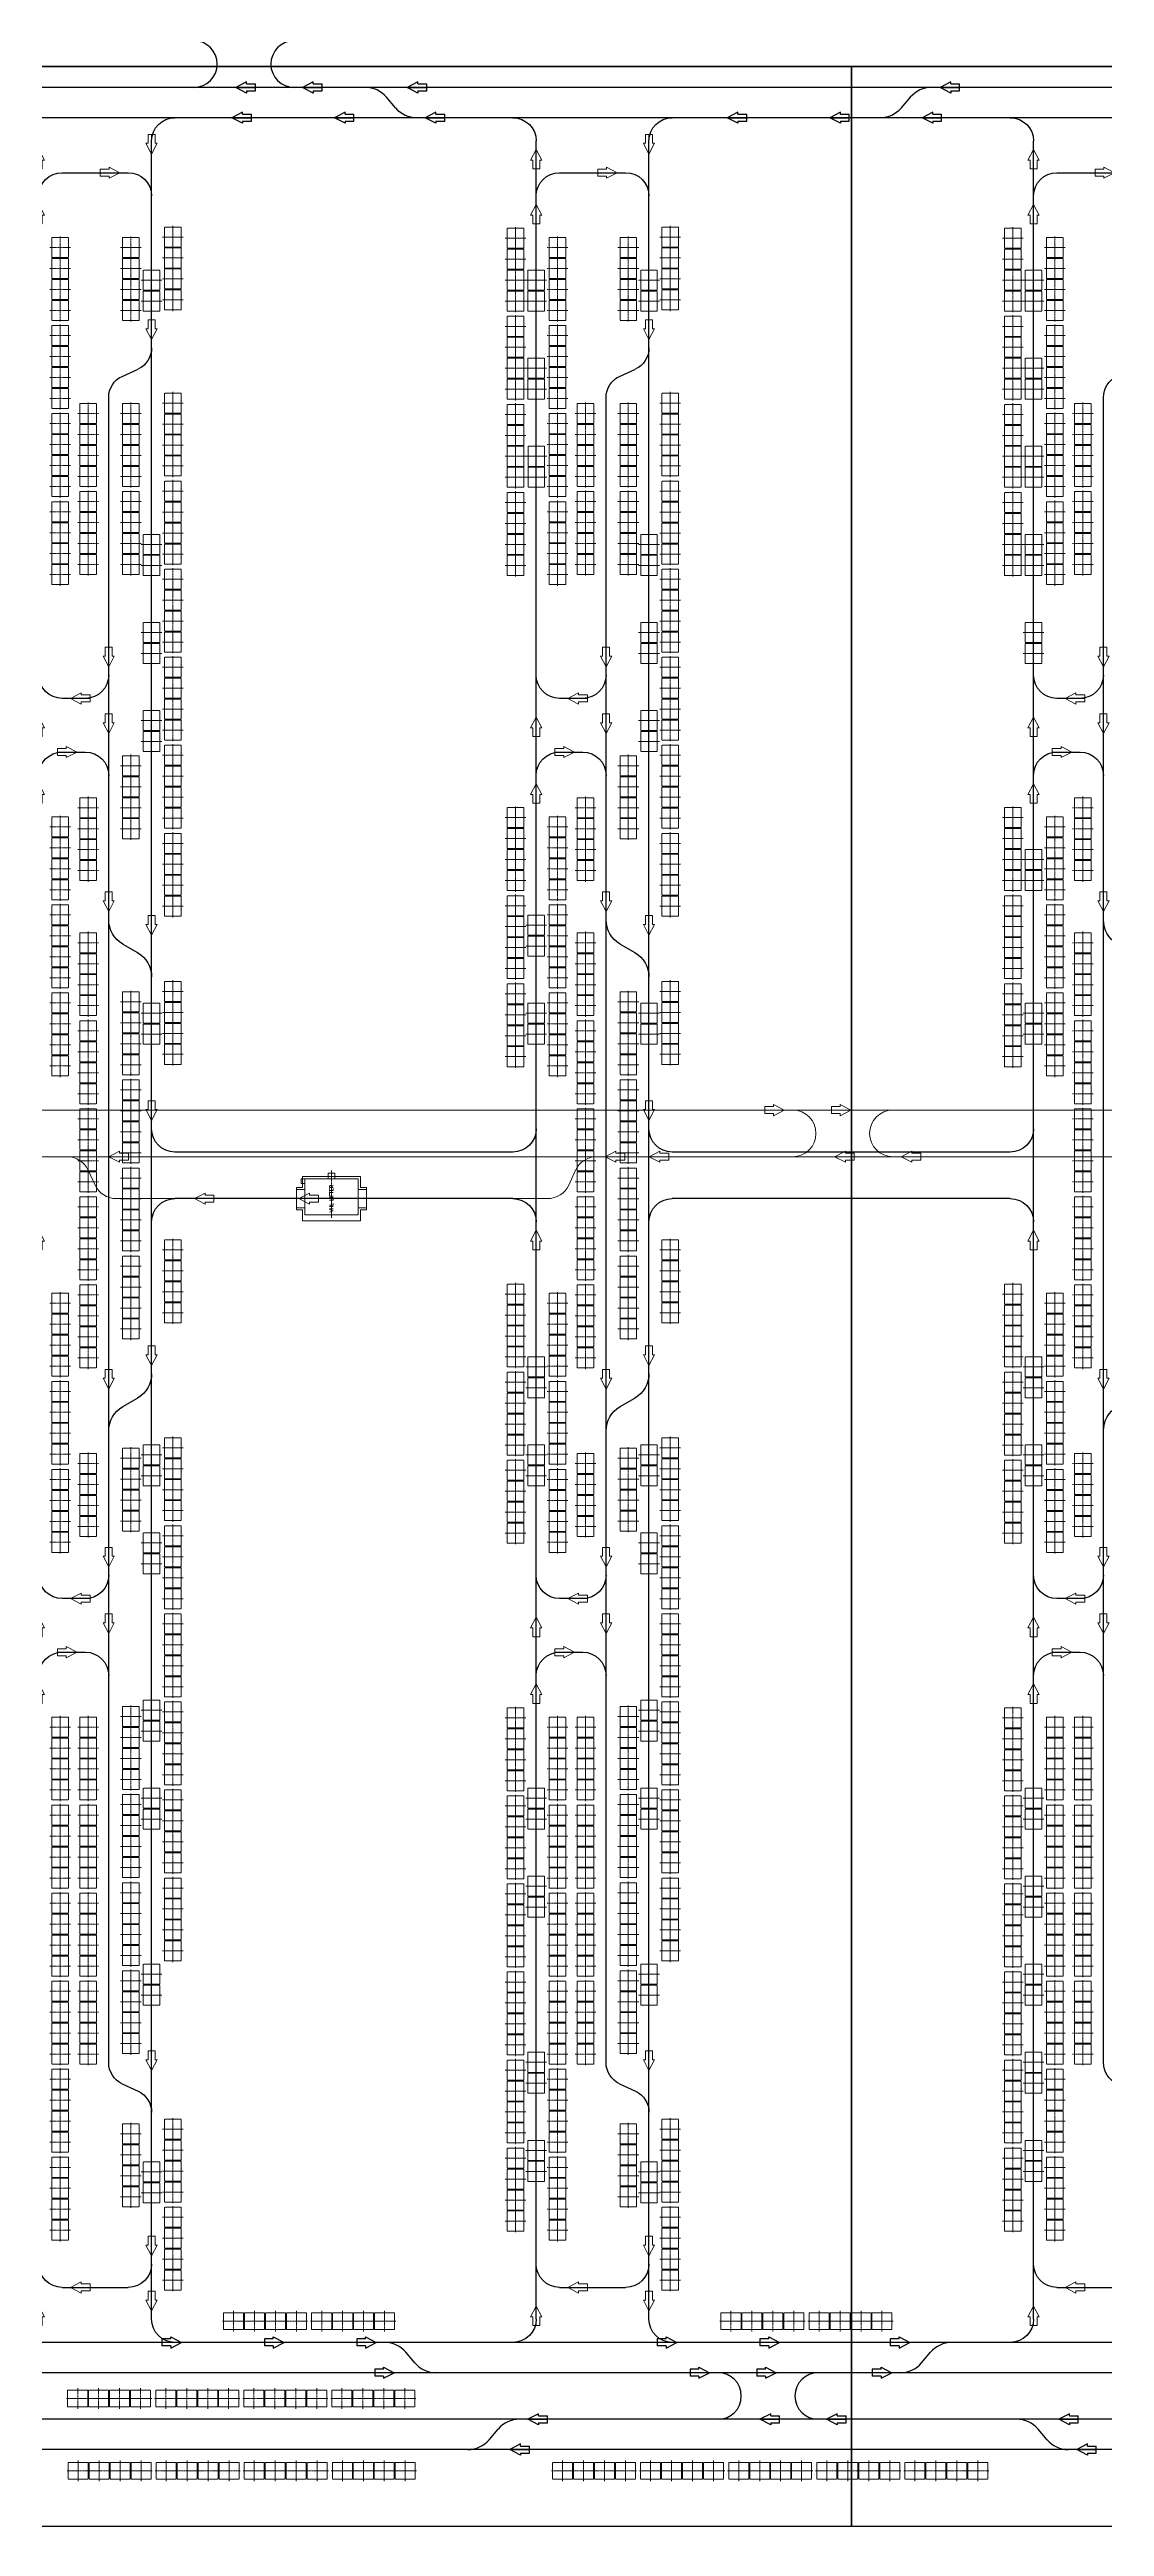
# Model space of a CAD drawing. Header units: millimetres. Extents: x -128 to 670218, y 27186 to 149492.
# Drawn here: x 506826 to 529463, y 27186 to 80349 of the extents above; entities that cross this region are included whole.
import ezdxf
from ezdxf.enums import TextEntityAlignment as Align

# ---------------------------------------------------------------- set-up
doc = ezdxf.new("R2010")
doc.units = ezdxf.units.MM
for name, pattern in [('ACAD_ISO08W100', [36, 24, -3, 6, -3]), ('AM_ISO08W050', [18, 12, -1.5, 3, -1.5]), ('XAT-M16_6F_EQ Layout_20211120$0$ACAD_ISO08W100', [36, 24, -3, 6, -3])]:
    doc.linetypes.add(name, pattern=pattern)
for name, color, linetype, lineweight in [('_CLINE', 4, 'XAT-M16_6F_EQ Layout_20211120$0$ACAD_ISO08W100', 9), ('CL', 4, 'Continuous', 9), ('CLINE', 4, 'ACAD_ISO08W100', 9), ('DIRECT', 40, 'Continuous', 9), ('LINE_EQ', 4, 'AM_ISO08W050', 20), ('LINE_STB', 151, 'Continuous', 30), ('Rail Block(Upper)', 191, 'Continuous', 18), ('Rail_H6022(Upper)', 6, 'Continuous', 18), ('TXT', 3, 'Continuous', 9), ('ZONE', 8, 'Continuous', 9)]:
    doc.layers.add(name, color=color, linetype=linetype, lineweight=lineweight)
doc.layers.add('Rail_H4822(Lower)', color=7, linetype='Continuous')
doc.styles.add('CF-FNT', font='romans.shx', dxfattribs={"width": 0.85, "bigfont": 'bigfont.shx'})

# ---------------------------------------------------------------- blocks, each defined once
blk = doc.blocks.new('*U3')
at = {"color": 0, "linetype": 'ByBlock'}
for p, q in [((-120, -230), (0, 0)), ((0, 0), (0, -420)), ((120, -230), (0, 0)), ((-75, -230), (-120, -230)), ((-75, -230), (-75, -420)), ((75, -420), (-75, -420)), ((75, -230), (75, -420)), ((75, -230), (120, -230))]:
    blk.add_line(p, q, dxfattribs=at)
blk = doc.blocks.new('A$Ca08771bd')
at = {"layer": 'Rail_H4822(Lower)'}
for p, q in [((500, 47250), (500, 500)), ((2920, 47250), (2920, 500)), ((1000, 46570), (2420, 46570)), ((2290, 42199), (2630, 42357)), ((2000, 41745), (2000, 6005)), ((1000, 32935), (1500, 32935)), ((1500, 31785), (1000, 31785)), ((2300, 27664), (2620, 27480)), ((2300, 17736), (2620, 17920)), ((1000, 13615), (1500, 13615)), ((1500, 12465), (1000, 12465)), ((2290, 5552), (2630, 5394)), ((1000, 1180), (2420, 1180))]:
    blk.add_line(p, q, dxfattribs=at)
for centre, radius, start, end in [((0, 47250), 500, 0, 90), ((3420, 47250), 500, 90, 180), ((1000, 46070), 500, 90, 180), ((2420, 46070), 500, 0, 90), ((2420, 42811), 500, 294.8882, 0), ((2500, 41745), 500, 114.8882, 180), ((1000, 33435), 500, 180, 270), ((1500, 33435), 500, 270, 0), ((1000, 31285), 500, 90, 180), ((1500, 31285), 500, 0, 90), ((2600, 28184), 600, 180, 240), ((2320, 26960), 600, 0, 60), ((0, 23700), 500, 270, 0), ((3420, 23700), 500, 180, 270), ((0, 21700), 500, 0, 90), ((3420, 21700), 500, 90, 180), ((2320, 18440), 600, 300, 0), ((2600, 17216), 600, 120, 180), ((1000, 14115), 500, 180, 270), ((1500, 14115), 500, 270, 0), ((1000, 11965), 500, 90, 180), ((1500, 11965), 500, 0, 90), ((2500, 6005), 500, 180, 245.1118), ((2420, 4940), 500, 0, 65.1118), ((1000, 1680), 500, 180, 270), ((2420, 1680), 500, 270, 0), ((0, 500), 500, 270, 0), ((3420, 500), 500, 180, 270)]:
    blk.add_arc(centre, radius, start, end, dxfattribs=at)
at = {"layer": 'DIRECT'}
for p, rotation in [((500, 46970), 180), ((1180, 46570), 90), ((500, 33615), 180), ((1320, 32935), 270), ((500, 32185), 180), ((1180, 31785), 90), ((500, 23880), 180), ((500, 14295), 180), ((1320, 13615), 270), ((500, 12865), 180), ((1180, 12465), 90), ((500, 1860), 180), ((500, 680), 180), ((2240, 1180), 270)]:
    blk.add_blockref('*U3', p, dxfattribs=dict(at, rotation=rotation))
for p in [(2920, 47070), (2920, 45890), (2920, 41911), (2000, 32535), (2000, 31105), (2920, 21520), (2000, 13215), (2000, 11785), (2920, 780)]:
    blk.add_blockref('*U3', p, dxfattribs=at)
at = {"layer": 'DIRECT', "lineweight": -2}
for p in [(2000, 27287), (2920, 26780), (2000, 17036), (2920, 17543), (2920, 4760)]:
    blk.add_blockref('*U3', p, dxfattribs=at)
blk = doc.blocks.new('*U549')
at = {"color": 0, "linetype": 'ByBlock'}
for p, q in [((-120, -230), (0, 0)), ((0, 0), (0, -420)), ((120, -230), (0, 0)), ((-75, -230), (-120, -230)), ((-75, -230), (-75, -420)), ((75, -420), (-75, -420)), ((75, -230), (75, -420)), ((75, -230), (120, -230))]:
    blk.add_line(p, q, dxfattribs=at)
blk = doc.blocks.new('*U535')
at = {"color": 0, "linetype": 'ByBlock'}
for p, q in [((-120, -230), (0, 0)), ((0, 0), (0, -420)), ((120, -230), (0, 0)), ((-75, -230), (-120, -230)), ((-75, -230), (-75, -420)), ((75, -420), (-75, -420)), ((75, -230), (75, -420)), ((75, -230), (120, -230))]:
    blk.add_line(p, q, dxfattribs=at)
blk = doc.blocks.new('*U536')
at = {"color": 0, "linetype": 'ByBlock'}
for p, q in [((-120, -230), (0, 0)), ((0, 0), (0, -420)), ((120, -230), (0, 0)), ((-75, -230), (-120, -230)), ((-75, -230), (-75, -420)), ((75, -420), (-75, -420)), ((75, -230), (75, -420)), ((75, -230), (120, -230))]:
    blk.add_line(p, q, dxfattribs=at)
blk = doc.blocks.new('*U418')
at = {"color": 0, "linetype": 'ByBlock'}
for p, q in [((-120, -230), (0, 0)), ((0, 0), (0, -420)), ((120, -230), (0, 0)), ((-75, -230), (-120, -230)), ((-75, -230), (-75, -420)), ((75, -420), (-75, -420)), ((75, -230), (75, -420)), ((75, -230), (120, -230))]:
    blk.add_line(p, q, dxfattribs=at)
blk = doc.blocks.new('*U489')
at = {"color": 0, "linetype": 'ByBlock'}
for p, q in [((-120, -230), (0, 0)), ((0, 0), (0, -420)), ((120, -230), (0, 0)), ((-75, -230), (-120, -230)), ((-75, -230), (-75, -420)), ((75, -420), (-75, -420)), ((75, -230), (75, -420)), ((75, -230), (120, -230))]:
    blk.add_line(p, q, dxfattribs=at)
blk = doc.blocks.new('*U490')
at = {"color": 0, "linetype": 'ByBlock'}
for p, q in [((-120, -230), (0, 0)), ((0, 0), (0, -420)), ((120, -230), (0, 0)), ((-75, -230), (-120, -230)), ((-75, -230), (-75, -420)), ((75, -420), (-75, -420)), ((75, -230), (75, -420)), ((75, -230), (120, -230))]:
    blk.add_line(p, q, dxfattribs=at)
blk = doc.blocks.new('*U435')
at = {"color": 0, "linetype": 'ByBlock'}
for p, q in [((-120, -230), (0, 0)), ((0, 0), (0, -420)), ((120, -230), (0, 0)), ((-75, -230), (-120, -230)), ((-75, -230), (-75, -420)), ((75, -420), (-75, -420)), ((75, -230), (75, -420)), ((75, -230), (120, -230))]:
    blk.add_line(p, q, dxfattribs=at)
blk = doc.blocks.new('*U436')
at = {"color": 0, "linetype": 'ByBlock'}
for p, q in [((-120, -230), (0, 0)), ((0, 0), (0, -420)), ((120, -230), (0, 0)), ((-75, -230), (-120, -230)), ((-75, -230), (-75, -420)), ((75, -420), (-75, -420)), ((75, -230), (75, -420)), ((75, -230), (120, -230))]:
    blk.add_line(p, q, dxfattribs=at)
blk = doc.blocks.new('*U437')
at = {"color": 0, "linetype": 'ByBlock'}
for p, q in [((-120, -230), (0, 0)), ((0, 0), (0, -420)), ((120, -230), (0, 0)), ((-75, -230), (-120, -230)), ((-75, -230), (-75, -420)), ((75, -420), (-75, -420)), ((75, -230), (75, -420)), ((75, -230), (120, -230))]:
    blk.add_line(p, q, dxfattribs=at)
blk = doc.blocks.new('*U438')
at = {"color": 0, "linetype": 'ByBlock'}
for p, q in [((-120, -230), (0, 0)), ((0, 0), (0, -420)), ((120, -230), (0, 0)), ((-75, -230), (-120, -230)), ((-75, -230), (-75, -420)), ((75, -420), (-75, -420)), ((75, -230), (75, -420)), ((75, -230), (120, -230))]:
    blk.add_line(p, q, dxfattribs=at)
blk = doc.blocks.new('*U633')
at = {"color": 0, "linetype": 'ByBlock'}
for p, q in [((-120, -230), (0, 0)), ((0, 0), (0, -420)), ((120, -230), (0, 0)), ((-75, -230), (-120, -230)), ((-75, -230), (-75, -420)), ((75, -420), (-75, -420)), ((75, -230), (75, -420)), ((75, -230), (120, -230))]:
    blk.add_line(p, q, dxfattribs=at)
blk = doc.blocks.new('*U634')
at = {"color": 0, "linetype": 'ByBlock'}
for p, q in [((-120, -230), (0, 0)), ((0, 0), (0, -420)), ((120, -230), (0, 0)), ((-75, -230), (-120, -230)), ((-75, -230), (-75, -420)), ((75, -420), (-75, -420)), ((75, -230), (75, -420)), ((75, -230), (120, -230))]:
    blk.add_line(p, q, dxfattribs=at)
blk = doc.blocks.new('*U635')
at = {"color": 0, "linetype": 'ByBlock'}
for p, q in [((-120, -230), (0, 0)), ((0, 0), (0, -420)), ((120, -230), (0, 0)), ((-75, -230), (-120, -230)), ((-75, -230), (-75, -420)), ((75, -420), (-75, -420)), ((75, -230), (75, -420)), ((75, -230), (120, -230))]:
    blk.add_line(p, q, dxfattribs=at)
blk = doc.blocks.new('*U636')
at = {"color": 0, "linetype": 'ByBlock'}
for p, q in [((-120, -230), (0, 0)), ((0, 0), (0, -420)), ((120, -230), (0, 0)), ((-75, -230), (-120, -230)), ((-75, -230), (-75, -420)), ((75, -420), (-75, -420)), ((75, -230), (75, -420)), ((75, -230), (120, -230))]:
    blk.add_line(p, q, dxfattribs=at)
blk = doc.blocks.new('*U327')
at = {"color": 0, "linetype": 'ByBlock'}
for p, q in [((-120, -230), (0, 0)), ((0, 0), (0, -420)), ((120, -230), (0, 0)), ((-75, -230), (-120, -230)), ((-75, -230), (-75, -420)), ((75, -420), (-75, -420)), ((75, -230), (75, -420)), ((75, -230), (120, -230))]:
    blk.add_line(p, q, dxfattribs=at)
blk = doc.blocks.new('*U328')
at = {"color": 0, "linetype": 'ByBlock'}
for p, q in [((-120, -230), (0, 0)), ((0, 0), (0, -420)), ((120, -230), (0, 0)), ((-75, -230), (-120, -230)), ((-75, -230), (-75, -420)), ((75, -420), (-75, -420)), ((75, -230), (75, -420)), ((75, -230), (120, -230))]:
    blk.add_line(p, q, dxfattribs=at)
blk = doc.blocks.new('*U331')
at = {"color": 0, "linetype": 'ByBlock'}
for p, q in [((-120, -230), (0, 0)), ((0, 0), (0, -420)), ((120, -230), (0, 0)), ((-75, -230), (-120, -230)), ((-75, -230), (-75, -420)), ((75, -420), (-75, -420)), ((75, -230), (75, -420)), ((75, -230), (120, -230))]:
    blk.add_line(p, q, dxfattribs=at)
blk = doc.blocks.new('*U332')
at = {"color": 0, "linetype": 'ByBlock'}
for p, q in [((-120, -230), (0, 0)), ((0, 0), (0, -420)), ((120, -230), (0, 0)), ((-75, -230), (-120, -230)), ((-75, -230), (-75, -420)), ((75, -420), (-75, -420)), ((75, -230), (75, -420)), ((75, -230), (120, -230))]:
    blk.add_line(p, q, dxfattribs=at)
blk = doc.blocks.new('*U254')
at = {"color": 0, "linetype": 'ByBlock'}
for p, q in [((-120, -230), (0, 0)), ((0, 0), (0, -420)), ((120, -230), (0, 0)), ((-75, -230), (-120, -230)), ((-75, -230), (-75, -420)), ((75, -420), (-75, -420)), ((75, -230), (75, -420)), ((75, -230), (120, -230))]:
    blk.add_line(p, q, dxfattribs=at)
blk = doc.blocks.new('*U255')
at = {"color": 0, "linetype": 'ByBlock'}
for p, q in [((-120, -230), (0, 0)), ((0, 0), (0, -420)), ((120, -230), (0, 0)), ((-75, -230), (-120, -230)), ((-75, -230), (-75, -420)), ((75, -420), (-75, -420)), ((75, -230), (75, -420)), ((75, -230), (120, -230))]:
    blk.add_line(p, q, dxfattribs=at)
blk = doc.blocks.new('*U256')
at = {"color": 0, "linetype": 'ByBlock'}
for p, q in [((-120, -230), (0, 0)), ((0, 0), (0, -420)), ((120, -230), (0, 0)), ((-75, -230), (-120, -230)), ((-75, -230), (-75, -420)), ((75, -420), (-75, -420)), ((75, -230), (75, -420)), ((75, -230), (120, -230))]:
    blk.add_line(p, q, dxfattribs=at)
blk = doc.blocks.new('*U257')
at = {"color": 0, "linetype": 'ByBlock'}
for p, q in [((-120, -230), (0, 0)), ((0, 0), (0, -420)), ((120, -230), (0, 0)), ((-75, -230), (-120, -230)), ((-75, -230), (-75, -420)), ((75, -420), (-75, -420)), ((75, -230), (75, -420)), ((75, -230), (120, -230))]:
    blk.add_line(p, q, dxfattribs=at)
blk = doc.blocks.new('*U258')
at = {"color": 0, "linetype": 'ByBlock'}
for p, q in [((-120, -230), (0, 0)), ((0, 0), (0, -420)), ((120, -230), (0, 0)), ((-75, -230), (-120, -230)), ((-75, -230), (-75, -420)), ((75, -420), (-75, -420)), ((75, -230), (75, -420)), ((75, -230), (120, -230))]:
    blk.add_line(p, q, dxfattribs=at)
blk = doc.blocks.new('*U259')
at = {"color": 0, "linetype": 'ByBlock'}
for p, q in [((-120, -230), (0, 0)), ((0, 0), (0, -420)), ((120, -230), (0, 0)), ((-75, -230), (-120, -230)), ((-75, -230), (-75, -420)), ((75, -420), (-75, -420)), ((75, -230), (75, -420)), ((75, -230), (120, -230))]:
    blk.add_line(p, q, dxfattribs=at)
blk = doc.blocks.new('*U260')
at = {"color": 0, "linetype": 'ByBlock'}
for p, q in [((-120, -230), (0, 0)), ((0, 0), (0, -420)), ((120, -230), (0, 0)), ((-75, -230), (-120, -230)), ((-75, -230), (-75, -420)), ((75, -420), (-75, -420)), ((75, -230), (75, -420)), ((75, -230), (120, -230))]:
    blk.add_line(p, q, dxfattribs=at)
blk = doc.blocks.new('*U261')
at = {"color": 0, "linetype": 'ByBlock'}
for p, q in [((-120, -230), (0, 0)), ((0, 0), (0, -420)), ((120, -230), (0, 0)), ((-75, -230), (-120, -230)), ((-75, -230), (-75, -420)), ((75, -420), (-75, -420)), ((75, -230), (75, -420)), ((75, -230), (120, -230))]:
    blk.add_line(p, q, dxfattribs=at)
blk = doc.blocks.new('EG-TR_ARW_1-2')
at = {"color": 0, "linetype": 'ByBlock'}
for p, q in [((-120, -230), (0, 0)), ((0, 0), (0, -420)), ((120, -230), (0, 0)), ((-75, -230), (-120, -230)), ((-75, -230), (-75, -420)), ((75, -420), (-75, -420)), ((75, -230), (75, -420)), ((75, -230), (120, -230))]:
    blk.add_line(p, q, dxfattribs=at)
blk = doc.blocks.new('A$C90e8e326')
at = {"layer": 'Rail_H6022(Upper)'}
for p, q in [((342241, 28250), (660086, 28250)), ((341241, 27250), (597147, 27250)), ((506766, 26640), (506617, 26960)), ((516929, 26640), (517078, 26960)), ((507219, 26350), (516476, 26350))]:
    blk.add_line(p, q, dxfattribs=at)
for centre, start, end in [((521735, 27750), 270, 90), ((523885, 27750), 90, 270), ((506163, 26750), 24.8882, 90), ((517532, 26750), 90, 155.1118), ((507219, 26850), 204.8882, 270), ((516476, 26850), 270, 335.1118)]:
    blk.add_arc(centre, 500, start, end, dxfattribs=at)
for p, xscale, rotation in [((521555, 28250), -1, 270), ((522985, 28250), -1, 270), ((507063, 27250), -1.000000000000001, 90), ((518656, 27250), -1.000000000000001, 90), ((522635, 27250), -1.000000000000001, 90), ((524065, 27250), -1.000000000000001, 90)]:
    blk.add_blockref('EG-TR_ARW_1-2', p, dxfattribs=dict(at, xscale=xscale, rotation=rotation))
at = {"layer": 'Rail_H6022(Upper)', "lineweight": -2, "xscale": -1.000000000000001, "rotation": 90}
for p in [(517712, 27250), (508897, 26350)]:
    blk.add_blockref('EG-TR_ARW_1-2', p, dxfattribs=at)
blk = doc.blocks.new('*U825')
at = {"color": 0, "linetype": 'ByBlock', "lineweight": -2}
for points in [[(-350, -575), (-350, 575), (425, 575), (425, -575)], [(196, 575), (196, 750), (-196, 750), (-196, 575)], [(545, -72), (545, 72), (425, 72), (425, -72)], [(196, -750), (196, -575), (-196, -575), (-196, -750)]]:
    blk.add_lwpolyline(points, close=True, dxfattribs=at)
at = {"color": 0}
blk.add_lwpolyline([(325, 650), (325, 575), (425, 575), (425, 650)], close=True, dxfattribs=at)
at = {"layer": 'CL'}
blk.add_line((0, 750), (0, -750), dxfattribs=at)
at = {"layer": 'CLINE'}
blk.add_line((-411, 0), (604, 0), dxfattribs=at)
at = {"layer": 'ZONE'}
for p, q in [((-240, 625), (-475, 625)), ((-475, 625), (-475, -625)), ((-240, 625), (-240, 750)), ((-240, 750), (240, 750)), ((240, 750), (240, 625)), ((240, 625), (475, 625)), ((475, 625), (475, -625)), ((-475, -625), (-240, -625)), ((-240, -625), (-240, -750)), ((-240, -750), (240, -750)), ((240, -750), (240, -625)), ((475, -625), (240, -625))]:
    blk.add_line(p, q, dxfattribs=at)
at = {"layer": 'DIRECT', "lineweight": -2}
blk.add_blockref('EG-TR_ARW_1-2', (0, 700), dxfattribs=at)
at = {"layer": 'TXT', "style": 'CF-FNT', "flags": 8}
blk.add_attdef('UNITID', text='', height=80, dxfattribs=at).set_placement((0, 0), align=Align.MIDDLE_CENTER)
blk = doc.blocks.new('XAT-M16_6F_EQ Layout_20211120$0$EG-12_FOUP_(01)-pv')
at = {"layer": '_CLINE'}
for p, q in [((0, 211), (0, -235)), ((-239, -12), (239, -12))]:
    blk.add_line(p, q, dxfattribs=at)
at = {"layer": 'LINE_EQ'}
blk.add_lwpolyline([(-215, 166), (-215, -190), (215, -190), (215, 166)], close=True, dxfattribs=at)
blk = doc.blocks.new('A$Ca79c4620')
at = {"rotation": 89.99999999999999}
for p in [(945, -882), (945, -1332), (945, -1782), (945, -2232)]:
    blk.add_blockref('XAT-M16_6F_EQ Layout_20211120$0$EG-12_FOUP_(01)-pv', p, dxfattribs=at)
blk = doc.blocks.new('A$Cb83e1a90')
at = {"rotation": 89.99999999999999}
for p in [(-955, -909), (-955, -1359), (-955, -1809), (-955, -2259)]:
    blk.add_blockref('XAT-M16_6F_EQ Layout_20211120$0$EG-12_FOUP_(01)-pv', p, dxfattribs=at)

msp = doc.modelspace()

# ---------------------------------------------------------------- linework, layer by layer
for points in [[(438756, 132785), (534517, 132785), (534517, 79986), (438756, 79986)], [(449374, 79986), (524036, 79986), (524036, 27186), (449374, 27186)], [(524036, 79986), (545048, 79986), (545048, 27186), (524036, 27186)]]:
    msp.add_lwpolyline(points, close=True)
at = {"layer": 'Rail_H4822(Lower)'}
for p, q in [((661675, 79536), (411771, 79536)), ((514251, 79098), (514059, 79325)), ((525106, 79098), (525298, 79325)), ((667391, 78886), (411298, 78886)), ((516769, 56686), (509516, 56686)), ((527442, 56686), (520189, 56686)), ((516769, 55686), (509516, 55686)), ((527442, 55686), (520189, 55686)), ((667388, 31136), (472028, 31136)), ((514667, 30698), (514475, 30925)), ((525539, 30698), (525731, 30925)), ((668038, 30486), (471361, 30486)), ((665226, 29486), (471361, 29486)), ((516262, 29048), (516454, 29275)), ((528231, 29048), (528039, 29275)), ((669038, 28836), (475728, 28836))]:
    msp.add_line(p, q, dxfattribs=at)
for centre, radius, start, end in [((509925, 80036), 500, 270, 90), ((512075, 80036), 500, 90, 270), ((513601, 78937), 600, 40.3016, 90), ((525755, 78937), 600, 90, 139.6984), ((514708, 79487), 600, 220.3016, 270), ((524648, 79487), 600, 270, 319.6984), ((514017, 30536), 600, 40.3016, 90), ((526188, 30536), 600, 90, 139.6984), ((515124, 31086), 600, 220.3016, 270), ((521171, 29986), 500, 270, 90), ((523321, 29986), 500, 90, 270), ((525081, 31086), 600, 270, 319.6984), ((516911, 28887), 600, 90, 139.6984), ((527581, 28887), 600, 40.3016, 90), ((515804, 29437), 600, 270, 319.6984), ((528688, 29437), 600, 220.3016, 270)]:
    msp.add_arc(centre, radius, start, end, dxfattribs=at)

# ---------------------------------------------------------------- block references
at = {"layer": 'LINE_EQ', "rotation": 89.99999999999999}
for p in [(509004, 75398), (517257, 75398), (519677, 75398), (527930, 75398), (509004, 74948), (517257, 74948), (519677, 74948), (527930, 74948), (517257, 73508), (527930, 73508), (517257, 73058), (527930, 73058), (517260, 71618), (527930, 71618), (517260, 71168), (527930, 71168), (509004, 69728), (519677, 69728), (527930, 69728), (509004, 69278), (519677, 69278), (527930, 69278), (509004, 67838), (519677, 67838), (527930, 67838), (509004, 67388), (519677, 67388), (527930, 67388), (509004, 65948), (519677, 65948), (509004, 65498), (519677, 65498), (527930, 62963), (527930, 62513), (517257, 61554), (517257, 61104), (509004, 59664), (517257, 59664), (519677, 59664), (527930, 59664), (509004, 59214), (517257, 59214), (519677, 59214), (527930, 59214), (517257, 52077), (527930, 52077), (517257, 51627), (527930, 51627), (509004, 50187), (509004, 49737), (517257, 50187), (517257, 49737), (519677, 50187), (519677, 49737), (527930, 50187), (527930, 49737), (509004, 48297), (519677, 48297), (509004, 47847), (519677, 47847), (509004, 44708), (519677, 44708), (509004, 44258), (519677, 44258), (509004, 42818), (509004, 42368), (517257, 42818), (517257, 42368), (519677, 42818), (519677, 42368), (527930, 42818), (527930, 42368), (517257, 40928), (527930, 40928), (517257, 40478), (527930, 40478), (509004, 39038), (509004, 38588), (519677, 39038), (519677, 38588), (527930, 39038), (527930, 38588), (517257, 37148), (527930, 37148), (517257, 36698), (527930, 36698), (517257, 35258), (527930, 35258), (509004, 34796), (509004, 34346), (517257, 34808), (519677, 34796), (519677, 34346), (527930, 34808)]:
    msp.add_blockref('XAT-M16_6F_EQ Layout_20211120$0$EG-12_FOUP_(01)-pv', p, dxfattribs=at)
at = {"layer": 'LINE_STB'}
for name, p in [('A$Ca79c4620', (508516, 77207)), ('A$Ca79c4620', (519189, 77207)), ('A$Cb83e1a90', (509516, 77008)), ('A$Cb83e1a90', (517769, 77207)), ('A$Cb83e1a90', (520189, 77008)), ('A$Cb83e1a90', (528442, 77207)), ('A$Cb83e1a90', (517769, 75317)), ('A$Cb83e1a90', (528442, 75317)), ('A$Cb83e1a90', (510416, 73670)), ('A$Cb83e1a90', (521089, 73670)), ('A$Cb83e1a90', (508596, 73445)), ('A$Cb83e1a90', (509516, 73445)), ('A$Cb83e1a90', (517769, 73427)), ('A$Cb83e1a90', (519269, 73445)), ('A$Cb83e1a90', (520189, 73445)), ('A$Cb83e1a90', (528442, 73427)), ('A$Cb83e1a90', (529942, 73445)), ('A$Cb83e1a90', (508596, 71555)), ('A$Cb83e1a90', (508596, 71555)), ('A$Cb83e1a90', (509516, 71555)), ('A$Cb83e1a90', (510416, 71780)), ('A$Cb83e1a90', (517769, 71537)), ('A$Cb83e1a90', (519269, 71555)), ('A$Cb83e1a90', (519269, 71555)), ('A$Cb83e1a90', (520189, 71555)), ('A$Cb83e1a90', (521089, 71780)), ('A$Cb83e1a90', (528442, 71537)), ('A$Cb83e1a90', (529942, 71555)), ('A$Cb83e1a90', (529942, 71555)), ('A$Cb83e1a90', (510416, 69890)), ('A$Cb83e1a90', (521089, 69890)), ('A$Cb83e1a90', (510416, 68000)), ('A$Cb83e1a90', (521089, 68000)), ('A$Cb83e1a90', (510416, 66110)), ('A$Cb83e1a90', (521089, 66110)), ('A$Cb83e1a90', (509516, 65885)), ('A$Cb83e1a90', (520189, 65885)), ('A$Cb83e1a90', (508596, 64985)), ('A$Cb83e1a90', (517769, 64772)), ('A$Cb83e1a90', (519269, 64985)), ('A$Cb83e1a90', (528442, 64772)), ('A$Cb83e1a90', (529942, 64985)), ('A$Cb83e1a90', (510416, 64220)), ('A$Cb83e1a90', (521089, 64220)), ('A$Cb83e1a90', (517769, 62882)), ('A$Cb83e1a90', (528442, 62882)), ('A$Cb83e1a90', (508596, 62087)), ('A$Cb83e1a90', (519269, 62087)), ('A$Cb83e1a90', (529942, 62087)), ('A$Cb83e1a90', (509516, 60817)), ('A$Cb83e1a90', (510416, 61042)), ('A$Cb83e1a90', (517769, 60992)), ('A$Cb83e1a90', (520189, 60817)), ('A$Cb83e1a90', (521089, 61042)), ('A$Cb83e1a90', (528442, 60992)), ('A$Cb83e1a90', (508596, 60197)), ('A$Cb83e1a90', (519269, 60197)), ('A$Cb83e1a90', (529942, 60197)), ('A$Cb83e1a90', (509516, 58927)), ('A$Cb83e1a90', (520189, 58927)), ('A$Cb83e1a90', (508596, 58307)), ('A$Cb83e1a90', (519269, 58307)), ('A$Cb83e1a90', (529942, 58307)), ('A$Cb83e1a90', (509516, 57037)), ('A$Cb83e1a90', (520189, 57037)), ('A$Cb83e1a90', (508596, 56417)), ('A$Cb83e1a90', (519269, 56417)), ('A$Cb83e1a90', (529942, 56417)), ('A$Cb83e1a90', (510416, 55496)), ('A$Cb83e1a90', (521089, 55496)), ('A$Cb83e1a90', (509516, 55147)), ('A$Cb83e1a90', (520189, 55147)), ('A$Cb83e1a90', (508596, 54527)), ('A$Cb83e1a90', (517769, 54546)), ('A$Cb83e1a90', (519269, 54527)), ('A$Cb83e1a90', (528442, 54546)), ('A$Cb83e1a90', (529942, 54527)), ('A$Cb83e1a90', (517769, 52656)), ('A$Cb83e1a90', (528442, 52656)), ('A$Cb83e1a90', (510416, 51248)), ('A$Cb83e1a90', (521089, 51248)), ('A$Cb83e1a90', (508596, 50908)), ('A$Cb83e1a90', (509516, 51023)), ('A$Cb83e1a90', (517769, 50766)), ('A$Cb83e1a90', (519269, 50908)), ('A$Cb83e1a90', (520189, 51023)), ('A$Cb83e1a90', (528442, 50766)), ('A$Cb83e1a90', (529942, 50908)), ('A$Cb83e1a90', (510416, 49358)), ('A$Cb83e1a90', (521089, 49358)), ('A$Cb83e1a90', (510416, 47468)), ('A$Cb83e1a90', (521089, 47468)), ('A$Ca79c4620', (507616, 45451)), ('A$Cb83e1a90', (510416, 45578)), ('A$Cb83e1a90', (517769, 45451)), ('A$Ca79c4620', (518289, 45451)), ('A$Cb83e1a90', (521089, 45578)), ('A$Cb83e1a90', (528442, 45451)), ('A$Cb83e1a90', (508596, 45253)), ('A$Cb83e1a90', (519269, 45253)), ('A$Cb83e1a90', (529942, 45253)), ('A$Cb83e1a90', (508596, 43363)), ('A$Ca79c4620', (507616, 43561)), ('A$Cb83e1a90', (510416, 43688)), ('A$Cb83e1a90', (517769, 43561)), ('A$Cb83e1a90', (519269, 43363)), ('A$Ca79c4620', (518289, 43561)), ('A$Cb83e1a90', (521089, 43688)), ('A$Cb83e1a90', (528442, 43561)), ('A$Cb83e1a90', (529942, 43363)), ('A$Ca79c4620', (507616, 41671)), ('A$Cb83e1a90', (510416, 41798)), ('A$Cb83e1a90', (517769, 41671)), ('A$Ca79c4620', (518289, 41671)), ('A$Cb83e1a90', (521089, 41798)), ('A$Cb83e1a90', (528442, 41671)), ('A$Cb83e1a90', (508596, 41473)), ('A$Cb83e1a90', (519269, 41473)), ('A$Cb83e1a90', (529942, 41473)), ('A$Cb83e1a90', (508596, 39583)), ('A$Ca79c4620', (507616, 39781)), ('A$Cb83e1a90', (517769, 39781)), ('A$Cb83e1a90', (519269, 39583)), ('A$Ca79c4620', (518289, 39781)), ('A$Cb83e1a90', (528442, 39781)), ('A$Cb83e1a90', (529942, 39583)), ('A$Cb83e1a90', (517769, 37891)), ('A$Cb83e1a90', (528442, 37891)), ('A$Ca79c4620', (507616, 36495)), ('A$Cb83e1a90', (510416, 36621)), ('A$Ca79c4620', (518289, 36495)), ('A$Cb83e1a90', (521089, 36621)), ('A$Cb83e1a90', (517769, 36001)), ('A$Cb83e1a90', (528442, 36001)), ('A$Cb83e1a90', (510416, 34731)), ('A$Cb83e1a90', (521089, 34731))]:
    msp.add_blockref(name, p, dxfattribs=at)
for p, rotation in [((507041, 76099), 89.99999999999999), ((517714, 76099), 89.99999999999999), ((528387, 76099), 89.99999999999999), ((507041, 75649), 89.99999999999999), ((517714, 75649), 89.99999999999999), ((528387, 75649), 89.99999999999999), ((507041, 75199), 89.99999999999999), ((507041, 74749), 89.99999999999999), ((517714, 75199), 89.99999999999999), ((517714, 74749), 89.99999999999999), ((528387, 75199), 89.99999999999999), ((528387, 74749), 89.99999999999999), ((507041, 74209), 89.99999999999999), ((517714, 74209), 89.99999999999999), ((528387, 74209), 89.99999999999999), ((507041, 73759), 89.99999999999999), ((517714, 73759), 89.99999999999999), ((528387, 73759), 89.99999999999999), ((507041, 73309), 89.99999999999999), ((517714, 73309), 89.99999999999999), ((528387, 73309), 89.99999999999999), ((507041, 72859), 89.99999999999999), ((517714, 72859), 89.99999999999999), ((528387, 72859), 89.99999999999999), ((507041, 72319), 89.99999999999999), ((517714, 72319), 89.99999999999999), ((528387, 72319), 89.99999999999999), ((507041, 71869), 89.99999999999999), ((517714, 71869), 89.99999999999999), ((528387, 71869), 89.99999999999999), ((507041, 71419), 89.99999999999999), ((517714, 71419), 89.99999999999999), ((528387, 71419), 89.99999999999999), ((507041, 70969), 89.99999999999999), ((517714, 70969), 89.99999999999999), ((528387, 70969), 89.99999999999999), ((507041, 70429), 89.99999999999999), ((507041, 69979), 89.99999999999999), ((517714, 70429), 89.99999999999999), ((517714, 69979), 89.99999999999999), ((528387, 70429), 89.99999999999999), ((528387, 69979), 89.99999999999999), ((507041, 69529), 89.99999999999999), ((517714, 69529), 89.99999999999999), ((528387, 69529), 89.99999999999999), ((507041, 69079), 89.99999999999999), ((517714, 69079), 89.99999999999999), ((528387, 69079), 89.99999999999999), ((507041, 63665), 89.99999999999999), ((517714, 63665), 89.99999999999999), ((528387, 63665), 89.99999999999999), ((507041, 63215), 89.99999999999999), ((517714, 63215), 89.99999999999999), ((528387, 63215), 89.99999999999999), ((507041, 62765), 89.99999999999999), ((517714, 62765), 89.99999999999999), ((528387, 62765), 89.99999999999999), ((507041, 62315), 89.99999999999999), ((517714, 62315), 89.99999999999999), ((528387, 62315), 89.99999999999999), ((507041, 61775), 89.99999999999999), ((517714, 61775), 89.99999999999999), ((528387, 61775), 89.99999999999999), ((507041, 61325), 89.99999999999999), ((517714, 61325), 89.99999999999999), ((528387, 61325), 89.99999999999999), ((507041, 60875), 89.99999999999999), ((507041, 60425), 89.99999999999999), ((517714, 60875), 89.99999999999999), ((517714, 60425), 89.99999999999999), ((528387, 60875), 89.99999999999999), ((528387, 60425), 89.99999999999999), ((507041, 59885), 89.99999999999999), ((517714, 59885), 89.99999999999999), ((528387, 59885), 89.99999999999999), ((507041, 59435), 89.99999999999999), ((517714, 59435), 89.99999999999999), ((528387, 59435), 89.99999999999999), ((507041, 58985), 89.99999999999999), ((517714, 58985), 89.99999999999999), ((528387, 58985), 89.99999999999999), ((507041, 58535), 89.99999999999999), ((517714, 58535), 89.99999999999999), ((528387, 58535), 89.99999999999999), ((507041, 53439), 89.99999999999999), ((507041, 52989), 89.99999999999999), ((517714, 53439), 89.99999999999999), ((517714, 52989), 89.99999999999999), ((528387, 53439), 89.99999999999999), ((528387, 52989), 89.99999999999999), ((507041, 52539), 89.99999999999999), ((517714, 52539), 89.99999999999999), ((528387, 52539), 89.99999999999999), ((507041, 52089), 89.99999999999999), ((517714, 52089), 89.99999999999999), ((528387, 52089), 89.99999999999999), ((507041, 51549), 89.99999999999999), ((517714, 51549), 89.99999999999999), ((528387, 51549), 89.99999999999999), ((507041, 51099), 89.99999999999999), ((517714, 51099), 89.99999999999999), ((528387, 51099), 89.99999999999999), ((507041, 50649), 89.99999999999999), ((517714, 50649), 89.99999999999999), ((528387, 50649), 89.99999999999999), ((507041, 50199), 89.99999999999999), ((517714, 50199), 89.99999999999999), ((528387, 50199), 89.99999999999999), ((507041, 49659), 89.99999999999999), ((507041, 49209), 89.99999999999999), ((517714, 49659), 89.99999999999999), ((517714, 49209), 89.99999999999999), ((528387, 49659), 89.99999999999999), ((528387, 49209), 89.99999999999999), ((507041, 48759), 89.99999999999999), ((517714, 48759), 89.99999999999999), ((528387, 48759), 89.99999999999999), ((507041, 48309), 89.99999999999999), ((517714, 48309), 89.99999999999999), ((528387, 48309), 89.99999999999999), ((507041, 44344), 89.99999999999999), ((507041, 43894), 89.99999999999999), ((517714, 44344), 89.99999999999999), ((517714, 43894), 89.99999999999999), ((528387, 44344), 89.99999999999999), ((528387, 43894), 89.99999999999999), ((507041, 43444), 89.99999999999999), ((517714, 43444), 89.99999999999999), ((528387, 43444), 89.99999999999999), ((507041, 42994), 89.99999999999999), ((517714, 42994), 89.99999999999999), ((528387, 42994), 89.99999999999999), ((507041, 42454), 89.99999999999999), ((517714, 42454), 89.99999999999999), ((528387, 42454), 89.99999999999999), ((507041, 42004), 89.99999999999999), ((517714, 42004), 89.99999999999999), ((528387, 42004), 89.99999999999999), ((507041, 41554), 89.99999999999999), ((517714, 41554), 89.99999999999999), ((528387, 41554), 89.99999999999999), ((507041, 41104), 89.99999999999999), ((517714, 41104), 89.99999999999999), ((528387, 41104), 89.99999999999999), ((507041, 40564), 89.99999999999999), ((517714, 40564), 89.99999999999999), ((528387, 40564), 89.99999999999999), ((507041, 40114), 89.99999999999999), ((507041, 39664), 89.99999999999999), ((517714, 40114), 89.99999999999999), ((517714, 39664), 89.99999999999999), ((528387, 40114), 89.99999999999999), ((528387, 39664), 89.99999999999999), ((507041, 39214), 89.99999999999999), ((517714, 39214), 89.99999999999999), ((528387, 39214), 89.99999999999999), ((507041, 38674), 89.99999999999999), ((517714, 38674), 89.99999999999999), ((528387, 38674), 89.99999999999999), ((507041, 38224), 89.99999999999999), ((517714, 38224), 89.99999999999999), ((528387, 38224), 89.99999999999999), ((507041, 37774), 89.99999999999999), ((517714, 37774), 89.99999999999999), ((528387, 37774), 89.99999999999999), ((507041, 37324), 89.99999999999999), ((517714, 37324), 89.99999999999999), ((528387, 37324), 89.99999999999999), ((507041, 36784), 89.99999999999999), ((517714, 36784), 89.99999999999999), ((528387, 36784), 89.99999999999999), ((507041, 36334), 89.99999999999999), ((517714, 36334), 89.99999999999999), ((528387, 36334), 89.99999999999999), ((507041, 35884), 89.99999999999999), ((507041, 35434), 89.99999999999999), ((517714, 35884), 89.99999999999999), ((517714, 35434), 89.99999999999999), ((528387, 35884), 89.99999999999999), ((528387, 35434), 89.99999999999999), ((507041, 34894), 89.99999999999999), ((517714, 34894), 89.99999999999999), ((528387, 34894), 89.99999999999999), ((507041, 34444), 89.99999999999999), ((517714, 34444), 89.99999999999999), ((528387, 34444), 89.99999999999999), ((507041, 33994), 89.99999999999999), ((517714, 33994), 89.99999999999999), ((528387, 33994), 89.99999999999999), ((507041, 33544), 89.99999999999999), ((517714, 33544), 89.99999999999999), ((528387, 33544), 89.99999999999999), ((510776, 31580), 180), ((511226, 31580), 180), ((511676, 31580), 180), ((512126, 31580), 180), ((512666, 31580), 180), ((513116, 31580), 180), ((513566, 31580), 180), ((514016, 31580), 180), ((521449, 31580), 180), ((521899, 31580), 180), ((522349, 31580), 180), ((522799, 31580), 180), ((523339, 31580), 180), ((523789, 31580), 180), ((524239, 31580), 180), ((524689, 31580), 180), ((507430, 29919), 180), ((507880, 29919), 180), ((508330, 29919), 180), ((508780, 29919), 180), ((509320, 29919), 180), ((509770, 29919), 180), ((510220, 29919), 180), ((510670, 29919), 180), ((511210, 29919), 180), ((511660, 29919), 180), ((512110, 29919), 180), ((512560, 29919), 180), ((513100, 29919), 180), ((513550, 29919), 180), ((514000, 29919), 180), ((514450, 29919), 180), ((507440, 28370), 180), ((507890, 28370), 180), ((508340, 28370), 180), ((508790, 28370), 180), ((509330, 28370), 180), ((509780, 28370), 180), ((510230, 28370), 180), ((510680, 28370), 180), ((511220, 28370), 180), ((511670, 28370), 180), ((512120, 28370), 180), ((512570, 28370), 180), ((513110, 28370), 180), ((513560, 28370), 180), ((514010, 28370), 180), ((514460, 28370), 180), ((517835, 28369), 180), ((518285, 28369), 180), ((518735, 28369), 180), ((519185, 28369), 180), ((519725, 28369), 180), ((520175, 28369), 180), ((520625, 28369), 180), ((521075, 28369), 180), ((521615, 28369), 180), ((522065, 28369), 180), ((522515, 28369), 180), ((522965, 28369), 180), ((523505, 28369), 180), ((523955, 28369), 180), ((524405, 28369), 180), ((524855, 28369), 180), ((525395, 28369), 180), ((525845, 28369), 180), ((526295, 28369), 180), ((526745, 28369), 180)]:
    msp.add_blockref('XAT-M16_6F_EQ Layout_20211120$0$EG-12_FOUP_(01)-pv', p, dxfattribs=dict(at, rotation=rotation))
at = {"layer": 'Rail Block(Upper)'}
ref = msp.add_blockref('*U825', (512876, 55686), dxfattribs=dict(at, rotation=89.99999999999999))
ref.add_attrib('UNITID', 'VHL LIFTER', dxfattribs={"layer": 'TXT', "height": 80, "rotation": 90, "style": 'CF-FNT'}).set_placement((512876, 55686), align=Align.MIDDLE_CENTER)
at = {"layer": 'Rail_H4822(Lower)'}
msp.add_blockref('A$C90e8e326', (1038, 29336), dxfattribs=at)
at = {"layer": 'Rail_H4822(Lower)', "xscale": -1}
for name, p, rotation in [('*U418', (510825, 79536), 90), ('*U549', (512255, 79536), 90), ('*U332', (514501, 79536), 90), ('*U328', (525935, 79536), 90), ('A$Ca08771bd', (506096, 78886), 180), ('*U438', (510738, 78886), 90), ('*U636', (512938, 78886), 90), ('*U331', (514888, 78886), 90), ('A$Ca08771bd', (516769, 78886), 180), ('*U436', (521368, 78886), 90), ('*U634', (523568, 78886), 90), ('*U327', (525548, 78886), 90), ('A$Ca08771bd', (527442, 78886), 180), ('*U437', (509658, 31136), 270), ('*U635', (511858, 31136), 270), ('*U258', (513838, 31136), 270), ('*U435', (520288, 31136), 270), ('*U633', (522488, 31136), 270), ('*U254', (525288, 31136), 270), ('*U259', (514224, 30486), 270), ('*U489', (520991, 30486), 270), ('*U536', (522421, 30486), 270), ('*U255', (524901, 30486), 270), ('*U261', (517091, 29486), 90), ('*U490', (522071, 29486), 90), ('*U535', (523501, 29486), 90), ('*U257', (528481, 29486), 90), ('*U260', (516704, 28836), 90), ('*U256', (528868, 28836), 90)]:
    msp.add_blockref(name, p, dxfattribs=dict(at, rotation=rotation))

doc.saveas('drawing.dxf')
